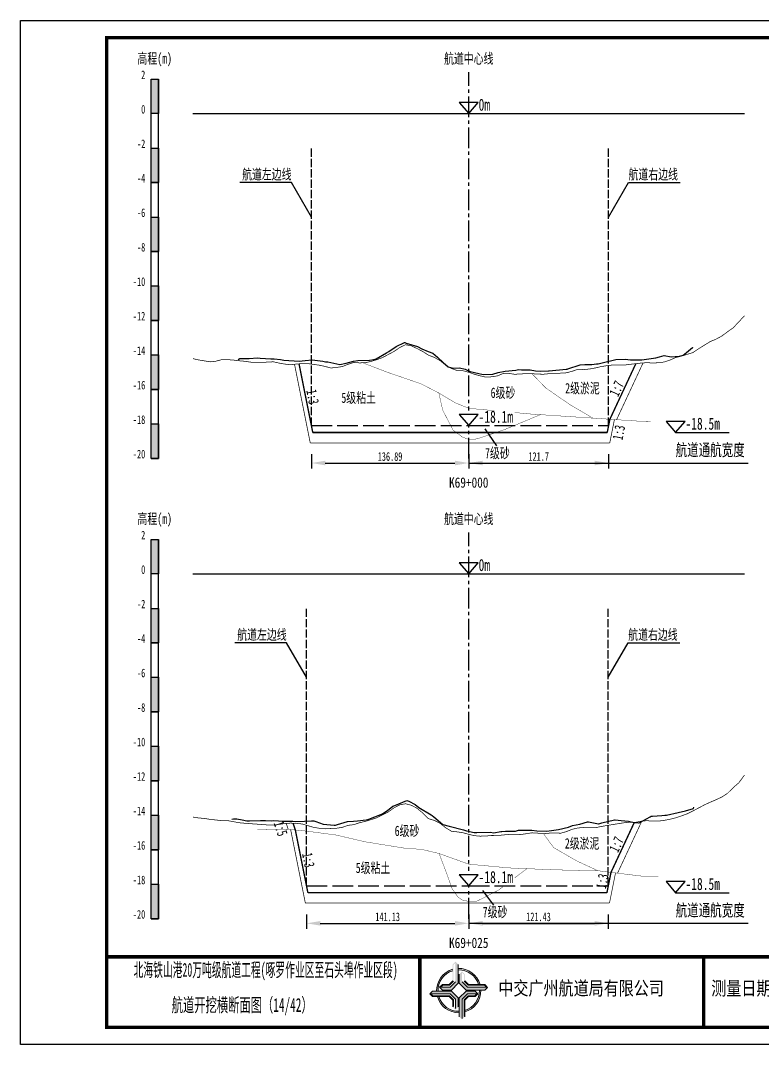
# Model space of a CAD drawing. Header units: millimetres. Extents: x 0 to 1680, y -8762 to 0.
# Drawn here: x 0 to 215.2, y -7425 to -7128 of the extents above; entities that cross this region are included whole.
import ezdxf
from ezdxf.enums import TextEntityAlignment as Align

# ---------------------------------------------------------------- set-up
doc = ezdxf.new("R2010")
doc.units = ezdxf.units.MM
for name, pattern in [('ACAD_ISO02W100', [15, 12, -3]), ('ACAD_ISO05W100', [33, 24, -3, 0, -3, 0, -3]), ('CENTER2', [1.125, 0.75, -0.125, 0.125, -0.125])]:
    doc.linetypes.add(name, pattern=pattern)
for name, color, linetype in [('0-桩号', 1, 'Continuous'), ('0-航道左右边线标注', 8, 'Continuous'), ('1-疏浚底高', 7, 'Continuous'), ('1-通航宽度', 7, 'Continuous'), ('1-通航底高', 7, 'Continuous'), ('202601', 5, 'Continuous'), ('DMX', 20, 'Continuous'), ('L1', 7, 'Continuous'), ('图幅外框线', 145, 'Continuous'), ('地质分层', 6, 'Continuous'), ('坡比', 1, 'Continuous'), ('尺寸标注', 1, 'Continuous'), ('开挖线', 4, 'Continuous'), ('标尺', 7, 'Continuous'), ('超挖线', 3, 'Continuous'), ('辅助框', 7, 'Continuous'), ('通航底面线', 7, 'ACAD_ISO02W100')]:
    doc.layers.add(name, color=color, linetype=linetype)
doc.styles.get("Standard").update_dxf_attribs({"font": 'arial.ttf'})
doc.styles.add('仿宋', font='仿宋_GB2312.ttf', dxfattribs={"width": 0.8})
doc.styles.add('仿宋GB2312', font='仿宋_GB2312.ttf', dxfattribs={"width": 0.7, "height": 2.5})
doc.styles.add('仿宋体', font='仿宋_GB2312.ttf', dxfattribs={"width": 0.8})
doc.dimstyles.new('2000', dxfattribs={"dimtxt": 3, "dimasz": 2.5, "dimexe": 1.25, "dimexo": 0.625, "dimtad": 1, "dimlfac": 2, "dimdsep": 46, "dimtxsty": 'Standard', "dimcen": 2.5, "dimadec": 0, "dimazin": 0, "dimtfac": 1, "dimtmove": 0, "dimatfit": 3, "dimfxl": 0, "dimarcsym": 0})

# ---------------------------------------------------------------- blocks, each defined once
blk = doc.blocks.new('标尺')
at = {"layer": '标尺', "linetype": 'Continuous'}
for points in [[(-2.116669999959413, 100), (0, 100), (0, 90), (-2.116669999959413, 90)], [(-2.116669999959413, 80), (0, 80), (0, 70), (-2.116669999959413, 70)], [(-2.116669999959413, 60), (0, 60), (0, 50), (-2.116669999959413, 50)], [(-2.116669999959413, 40), (0, 40), (0, 30), (-2.116669999959413, 30)], [(-2.116669999959413, 20), (0, 20), (0, 10), (-2.116669999959413, 10)], [(-2.116669999959413, 0), (0, 0), (0, -10), (-2.116669999959413, -10)]]:
    blk.add_hatch(color=256, dxfattribs=at).paths.add_polyline_path(points)
for p, q in [((-2.116669999959413, -10), (-2.116669999959413, 100)), ((0, -10), (0, 100)), ((-2.116669999959413, 80), (0, 80)), ((-2.116669999959413, 70), (0, 70)), ((-2.116669999959413, 60), (0, 60)), ((-2.116669999959413, 50), (0, 50)), ((-2.116669999959413, 40), (0, 40)), ((-2.116669999959413, 30), (0, 30)), ((-2.116669999959413, 20), (0, 20)), ((-2.116669999959413, 10), (0, 10)), ((-2.116669999959413, 0), (0, 0)), ((-2.116669999959413, -10), (0, -10))]:
    blk.add_line(p, q, dxfattribs=at)
at = {"layer": '标尺'}
for points in [[(-2.116669999959413, 100), (0, 100), (0, 90), (-2.116669999959413, 90)], [(-2.116669999959413, 100), (0, 100), (0, 90), (-2.116669999959413, 90)], [(-2.116669999959413, 80), (0, 80), (0, 70), (-2.116669999959413, 70)], [(-2.116669999959413, 80), (0, 80), (0, 70), (-2.116669999959413, 70)], [(-2.116669999959413, 60), (0, 60), (0, 50), (-2.116669999959413, 50)], [(-2.116669999959413, 60), (0, 60), (0, 50), (-2.116669999959413, 50)], [(-2.116669999959413, 40), (0, 40), (0, 30), (-2.116669999959413, 30)], [(-2.116669999959413, 40), (0, 40), (0, 30), (-2.116669999959413, 30)], [(-2.116669999959413, 20), (0, 20), (0, 10), (-2.116669999959413, 10)], [(-2.116669999959413, 20), (0, 20), (0, 10), (-2.116669999959413, 10)], [(-2.116669999959413, 0), (0, 0), (0, -10), (-2.116669999959413, -10)], [(-2.116669999959413, 0), (0, 0), (0, -10), (-2.116669999959413, -10)]]:
    blk.add_lwpolyline(points, close=True, dxfattribs=at)
at = {"layer": '标尺', "style": '仿宋GB2312', "width": 0.7}
blk.add_text('高程(m)', height=3, dxfattribs=at).set_placement((-1.058334999950603, 106.0000000009313), align=Align.MIDDLE_CENTER)
for s, p in [('2', (-3.816669999971054, 100)), ('0', (-3.816669999971054, 90)), ('-2', (-3.816669999971054, 80)), ('-4', (-3.816669999971054, 70)), ('-6', (-3.816669999971054, 60)), ('-8', (-3.816669999971054, 50)), ('-10', (-3.816669999971054, 40)), ('-12', (-3.816669999971054, 30)), ('-14', (-3.816669999971054, 20)), ('-16', (-3.816669999971054, 10)), ('-18', (-3.816669999971054, 0)), ('-20', (-3.816669999971054, -10))]:
    blk.add_text(s, height=2.5, dxfattribs=at).set_placement(p, align=Align.RIGHT)
blk = doc.blocks.new('*D225')
at = {"layer": 'Defpoints', "color": 0, "ltscale": 0.5}
for p in [(84.36974587306051, -7245.5), (130, -7245.5), (130, -7256.353202087606)]:
    blk.add_point(p, dxfattribs=at)
at = {"layer": '尺寸标注', "color": 0, "lineweight": -2, "ltscale": 0.5}
for p, q in [((84.36974587306051, -7253.75), (84.36974587306051, -7257.953202087607)), ((130, -7253.75), (130, -7257.953202087607)), ((88.36974587306051, -7256.353202087606), (126, -7256.353202087606))]:
    blk.add_line(p, q, dxfattribs=at)
at = {"layer": '尺寸标注', "color": 0, "ltscale": 0.5}
for points in [[(88.36974587306051, -7255.686535420939), (88.36974587306051, -7257.019868754273), (84.36974587306051, -7256.353202087606)], [(126, -7255.686535420939), (126, -7257.019868754273), (130, -7256.353202087606)]]:
    blk.add_solid(points, dxfattribs=at)
at = {"layer": '尺寸标注', "color": 0, "ltscale": 0.5, "insert": (107.1848729365303, -7254.478202087606), "char_height": 2.5, "attachment_point": 5, "style": '仿宋GB2312'}
blk.add_mtext('136.89', dxfattribs=at)
blk = doc.blocks.new('*D226')
at = {"layer": 'Defpoints', "color": 0, "ltscale": 0.5}
for p in [(82.95763096929849, -7379), (130, -7379), (130, -7389.85317176515)]:
    blk.add_point(p, dxfattribs=at)
at = {"layer": '尺寸标注', "color": 0, "lineweight": -2, "ltscale": 0.5}
for p, q in [((82.95763096929849, -7387.25), (82.95763096929849, -7391.453171765151)), ((130, -7387.25), (130, -7391.453171765151)), ((86.95763096929849, -7389.85317176515), (126, -7389.85317176515))]:
    blk.add_line(p, q, dxfattribs=at)
at = {"layer": '尺寸标注', "color": 0, "ltscale": 0.5}
for points in [[(86.95763096929849, -7389.186505098483), (86.95763096929849, -7390.519838431817), (82.95763096929849, -7389.85317176515)], [(126, -7389.186505098483), (126, -7390.519838431817), (130, -7389.85317176515)]]:
    blk.add_solid(points, dxfattribs=at)
at = {"layer": '尺寸标注', "color": 0, "ltscale": 0.5, "insert": (106.4788154846492, -7387.97817176515), "char_height": 2.5, "attachment_point": 5, "style": '仿宋GB2312'}
blk.add_mtext('141.13', dxfattribs=at)
blk = doc.blocks.new('*D166')
at = {"layer": 'Defpoints', "color": 0, "ltscale": 0.5}
for p in [(130, -7245.5), (170.567301137626, -7245.5), (170.567301137626, -7256.353146257097)]:
    blk.add_point(p, dxfattribs=at)
at = {"layer": '尺寸标注', "color": 0, "lineweight": -2, "ltscale": 0.5}
for p, q in [((130, -7253.75), (130, -7257.953146257098)), ((170.567301137626, -7253.75), (170.567301137626, -7257.953146257098)), ((134, -7256.353146257097), (166.567301137626, -7256.353146257097))]:
    blk.add_line(p, q, dxfattribs=at)
at = {"layer": '尺寸标注', "color": 0, "ltscale": 0.5}
for points in [[(134, -7255.68647959043), (134, -7257.019812923764), (130, -7256.353146257097)], [(166.567301137626, -7255.68647959043), (166.567301137626, -7257.019812923764), (170.567301137626, -7256.353146257097)]]:
    blk.add_solid(points, dxfattribs=at)
at = {"layer": '尺寸标注', "color": 0, "ltscale": 0.5, "insert": (150.283650568813, -7254.478146257097), "char_height": 2.5, "attachment_point": 5, "style": '仿宋GB2312'}
blk.add_mtext('121.7', dxfattribs=at)
blk = doc.blocks.new('*D167')
at = {"layer": 'Defpoints', "color": 0, "ltscale": 0.5}
for p in [(130, -7379), (170.476135914159, -7379), (170.476135914159, -7389.853116048845)]:
    blk.add_point(p, dxfattribs=at)
at = {"layer": '尺寸标注', "color": 0, "lineweight": -2, "ltscale": 0.5}
for p, q in [((130, -7387.25), (130, -7391.453116048845)), ((170.476135914159, -7387.25), (170.476135914159, -7391.453116048845)), ((134, -7389.853116048845), (166.476135914159, -7389.853116048845))]:
    blk.add_line(p, q, dxfattribs=at)
at = {"layer": '尺寸标注', "color": 0, "ltscale": 0.5}
for points in [[(134, -7389.186449382178), (134, -7390.519782715512), (130, -7389.853116048845)], [(166.476135914159, -7389.186449382178), (166.476135914159, -7390.519782715512), (170.476135914159, -7389.853116048845)]]:
    blk.add_solid(points, dxfattribs=at)
at = {"layer": '尺寸标注', "color": 0, "ltscale": 0.5, "insert": (150.2380679570795, -7387.978116048845), "char_height": 2.5, "attachment_point": 5, "style": '仿宋GB2312'}
blk.add_mtext('121.43', dxfattribs=at)
blk = doc.blocks.new('通航底高')
at = {"layer": '1-通航底高'}
for p, q in [((-2.762494692986365, 3.232132659759372), (5.923793651163578e-06, 6.932765245437622e-06)), ((2.762506540631875, 3.232132659759372), (-2.762494692986365, 3.232132659759372)), ((5.923793651163578e-06, 6.932765245437622e-06), (2.762506540631875, 3.232132659759372))]:
    blk.add_line(p, q, dxfattribs=at)
at = {"layer": '1-通航底高', "style": '仿宋', "width": 0.7}
blk.add_attdef('通航底高', (2.856129719933961, 0.8203305718488991), '', height=3.5, dxfattribs=at)
blk = doc.blocks.new('疏浚底高')
at = {"layer": '1-疏浚底高'}
for p, q in [((-2.762500616780017, 3.232125726994127), (0, 0)), ((2.762500616838224, 3.232125726994127), (-2.762500616780017, 3.232125726994127)), ((0, 0), (2.762500616838224, 3.232125726994127)), ((-5.923793651163578e-06, -6.932765245437622e-06), (15.51466270413067, -6.932765245437622e-06))]:
    blk.add_line(p, q, dxfattribs=at)
at = {"layer": '1-疏浚底高', "style": '仿宋', "width": 0.7}
blk.add_attdef('疏浚底高', (2.856123796140309, 0.8203236390836537), '', height=3.5, dxfattribs=at)

msp = doc.modelspace()

# ---------------------------------------------------------------- hatches: boundary and pattern name
at = {"layer": '辅助框'}
h = msp.add_hatch(color=5, dxfattribs=at)
h.paths.add_polyline_path([(126.9546420980776, -7401.745531914723), (126.1757059255923, -7400.967633330833), (125.3669512655819, -7401.776153838646), (125.3669512655819, -7406.536597661984), (124.2904413504089, -7407.612023077023), (122.3438002462769, -7407.612023077023), (121.5476570150936, -7408.407358599197), (122.3430715353573, -7409.199178399098), (124.9786408987427, -7409.199178399098), (126.9546420980776, -7407.223855132592)])
h.paths.add_polyline_path([(126.1454878347898, -7406.835033672583), (124.5901777487183, -7408.390380010616), (121.8645652029598, -7408.390380010616), (122.4652603720213, -7407.792388775122), (124.4098916037167, -7407.792388775122), (125.546555675366, -7406.624466802608), (125.546555675366, -7401.865021880639), (126.1454878347898, -7401.267331255448)], flags=16)
h = msp.add_hatch(color=5, dxfattribs=at)
edge = h.paths.add_edge_path()
edge.add_ellipse((127.1048981619263, -7409.349361724388), major_axis=(-6.017077195920141, 1.733884546287947e-06), ratio=0.9999999825377229, start_angle=-73.21171767175571, end_angle=1.446762146054482, ccw=False)
edge.add_line((125.3669512655819, -7403.588740435135), (125.3669512655819, -7403.167564622652))
edge.add_ellipse((127.1048981619263, -7409.349361724388), major_axis=(-6.421454345493813, 3.783831980513644e-06), ratio=0.9999999825377264, start_angle=-74.29719975771904, end_angle=1.35689506309039)
edge.add_line((120.6852443899596, -7409.501418438208), (121.089739076295, -7409.501279625189))
edge = h.paths.add_edge_path()
edge.add_ellipse((127.1048981619263, -7409.349361724388), major_axis=(-6.017077195920906, 2.624791690933952e-07), ratio=0.9999999825377339, start_angle=196.7802887631043, end_angle=271.43091869106274, ccw=False)
edge.add_line((132.8657615286196, -7407.612217217457), (133.2869208620573, -7407.612217217457))
edge.add_ellipse((127.1048981619263, -7409.349361724388), major_axis=(-6.42145434549481, 2.055023733972632e-07), ratio=0.9999999825377471, start_angle=195.6953323995753, end_angle=271.3407921785149)
edge.add_line((126.9546420980776, -7402.929665483964), (126.9546420980776, -7403.334160818589))
edge = h.paths.add_edge_path()
edge.add_ellipse((127.1048981619263, -7409.349361724388), major_axis=(-6.421454345494847, 2.398647111377442e-07), ratio=0.9999999825377328, start_angle=105.7065267224622, end_angle=181.3336320078198)
edge.add_line((133.524613072821, -7409.199907793533), (133.1201189896251, -7409.199907793533))
edge.add_ellipse((127.1048981619263, -7409.349361724388), major_axis=(-6.017077195920033, 3.038804149501319e-06), ratio=0.9999999825377467, start_angle=106.79232762585761, end_angle=181.4233031416354, ccw=False)
edge.add_line((128.8432505362118, -7415.109860479367), (128.8432505362118, -7415.531044626963))
edge = h.paths.add_edge_path()
edge.add_ellipse((127.1048981619263, -7409.349361724388), major_axis=(6.017077195919978, 2.129043967020969e-06), ratio=0.9999999825377341, start_angle=196.8039056354283, end_angle=271.4347580706571, ccw=False)
edge.add_line((121.344752034613, -7411.088882915747), (120.9235845100368, -7411.089027449381))
edge.add_ellipse((127.1048981619263, -7409.349361724388), major_axis=(6.421454345494965, 1.010893226884053e-06), ratio=0.9999999825377122, start_angle=195.7186902341801, end_angle=271.3444001294426)
edge.add_line((127.255559682318, -7415.769048223508), (127.255559682318, -7415.364552247775))
h = msp.add_hatch(color=5, dxfattribs=at)
h.paths.add_polyline_path([(129.2303930898989, -7409.199907793533), (134.7087164358581, -7409.199907793533), (135.4866149771298, -7408.420971685421), (134.6780945333923, -7407.612217217457), (129.9176505178893, -7407.612217217457), (128.8422251455868, -7406.53570710994), (128.8422251455868, -7404.589066240799), (128.0468895376707, -7403.792922881616), (127.2550698874081, -7404.588337358963), (127.2550698874081, -7407.223906744015)])
h.paths.add_polyline_path([(128.0638682974363, -7406.835443487179), (128.0638682974363, -7404.109831133377), (128.6618594259704, -7404.7105261531), (128.6618594259704, -7406.655157427323), (129.8297815481509, -7407.791821563255), (134.5892263845886, -7407.791821563255), (135.1869169882322, -7408.390753594411), (129.6192146566893, -7408.390753594411)], flags=16)
h = msp.add_hatch(color=5, dxfattribs=at)
h.paths.add_polyline_path([(124.9782503531063, -7409.49994512273), (119.4999273275817, -7409.50182517649), (118.7222961355532, -7410.281028228294), (119.5310940756286, -7411.089505327714), (124.2915378347719, -7411.087871709836), (125.3673325613523, -7412.164012334835), (125.3680006033266, -7414.110653374684), (126.163609392413, -7414.90652363826), (126.9551560110534, -7414.110837432396), (126.9542515524412, -7411.475268389237)])
h.paths.add_polyline_path([(126.1455864859009, -7411.86400901438), (126.14652185578, -7414.589621367943), (125.5483246237124, -7413.989131426346), (125.5476572866822, -7412.044500322831), (124.3793451315249, -7410.908237114918), (119.619900572815, -7410.909870391381), (119.0220044638003, -7410.311143438351), (124.5897064962769, -7410.309232793819)], flags=16)
h = msp.add_hatch(color=5, dxfattribs=at)
h.paths.add_polyline_path([(129.2315609030212, -7409.499116607201), (127.255559682318, -7411.474439873708), (127.255559682318, -7416.952763262284), (128.0344958761716, -7417.730661675465), (128.8432505362118, -7416.922141167653), (128.8432505362118, -7412.161697344315), (129.919760451355, -7411.086271929276), (131.866401555487, -7411.086271929276), (132.6625447653318, -7410.290936407101), (131.8671302450681, -7409.499116607201)])
h.paths.add_polyline_path([(129.6200240744139, -7410.307915166866), (132.3456365774656, -7410.307915166866), (131.7449414297427, -7410.905906231177), (129.8003101767088, -7410.905906231177), (128.6636461050595, -7412.07382820369), (128.6636461050595, -7416.833273125661), (128.0647139669741, -7417.430963750851), (128.0647139669741, -7411.863261333716)], flags=16)

# ---------------------------------------------------------------- linework, layer by layer
at = {"layer": '0-航道左右边线标注', "linetype": 'ACAD_ISO02W100', "ltscale": 0.2}
for points in [[(84.36974587306031, -7245.5), (84.36974587306031, -7165)], [(170.5673011376257, -7245.5), (170.5673011376257, -7165)], [(82.9576309692984, -7379), (82.9576309692984, -7298.5)], [(170.4761359141594, -7379), (170.4761359141594, -7298.5)]]:
    msp.add_lwpolyline(points, dxfattribs=at)
at = {"layer": '0-航道左右边线标注'}
for points in [[(84.36974587306051, -7185), (78.59624318119333, -7174.999999999984), (63.59624318119333, -7174.99999999994)], [(170.567301137626, -7185), (176.3408038295514, -7175.000000000016), (191.3408038295514, -7175.00000000006)], [(82.95763096929849, -7318.5), (77.18412827743131, -7308.499999999984), (62.18412827743131, -7308.49999999994)], [(170.476135914159, -7318.5), (176.2496386060844, -7308.500000000016), (191.2496386060844, -7308.50000000006)]]:
    msp.add_lwpolyline(points, dxfattribs=at)
at = {"layer": '1-通航宽度'}
for points in [[(130, -7256.35), (211, -7256.35)], [(130, -7389.85), (211, -7389.85)]]:
    msp.add_lwpolyline(points, dxfattribs=at)
at = {"layer": '202601', "color": 1, "linetype": 'Continuous'}
for points in [[(63.11700000019826, -7226.3), (63.64714814834626, -7226.050000190735), (64.72381481501327, -7226.050000190735), (66.31381481501327, -7226.050000190735), (68.74048148167927, -7225.85000038147), (69.47714814834626, -7225.900001525879), (72.58048148167927, -7226.100001335145), (72.74048148167927, -7226.100001335145), (73.54048148167927, -7226.149997711182), (75.40048148167926, -7226.30000114441), (76.36714814834627, -7226.500000953675), (80.83048148167927, -7226.849999427796), (82.58714814834627, -7226.649999618531), (84.59048148167926, -7226.449999809266), (87.71381481501325, -7226.799998283387), (88.47048148167926, -7226.999998092652), (89.17714814834626, -7227.049999237061), (92.61048148167926, -7227.800002098084), (94.47048148167926, -7227.350001335145), (96.53714814834626, -7226.799998283387), (97.81381481501326, -7226.649999618531), (101.2338148150133, -7226.500000953675), (102.4771481483463, -7226.350002288819), (103.1304814816793, -7226.149997711182), (106.1638148150133, -7224.349999427796), (106.8038148150133, -7224.000000953675), (108.9804814816793, -7222.600002288819), (111.3371481483463, -7221.399998664856), (111.4404814816793, -7221.350002288819), (111.8504814816793, -7221.550002098084), (115.1804814816793, -7222.600002288819), (116.4238148150133, -7223.200001716614), (118.2204814816793, -7224.000000953675), (119.5971481483463, -7224.450001716614), (120.9704814816793, -7225.650000572205), (122.5371481483463, -7227.199997901917), (124.0504814816793, -7228.499999046326), (125.6038148150133, -7228.80000114441), (127.2971481483463, -7228.75), (128.9771481483463, -7229.149999618531), (130.3938148150133, -7229.850001335145), (132.9304814816793, -7230.349998474122), (133.7571481483463, -7230.599999427796), (134.2838148150133, -7230.700001716614), (136.9804814816792, -7230.599999427796), (138.5471481483463, -7230.100002288819), (140.5438148150133, -7229.749999046326), (143.6838148150132, -7229.450001716614), (144.3938148150133, -7229.20000076294), (145.3038148150133, -7229.299998283387), (147.8538148150133, -7229.299998283387), (149.4071481483463, -7229.60000038147), (150.9371481483463, -7229.699997901917), (153.1471481483463, -7229.650001525879), (153.3604814816792, -7229.650001525879), (158.2971481483463, -7229.149999618531), (158.5571481483462, -7229.099998474122), (158.7138148150133, -7229.000000953675), (162.3171481483463, -7227.899999618531), (163.7038148150133, -7227.800002098084), (165.6771481483462, -7227.750000953675), (167.0504814816792, -7227.55000114441), (167.5604814816793, -7227.55000114441), (169.1204814816792, -7227.199997901917), (172.6438148150133, -7226.350002288819), (175.3771481483463, -7226.199998855591), (176.9404814816793, -7226.399998664856), (177.5704814816793, -7226.399998664856), (180.2138148150133, -7226.449999809266), (182.8771481483463, -7225.999999046326), (184.2371481483463, -7225.85000038147), (185.3538148150133, -7225.599999427796), (186.7204814816793, -7225.149998664856), (188.7404814816792, -7225.599999427796), (191.0238148150133, -7225.349998474122), (192.1471481483463, -7225.100002288819), (193.1738148150133, -7224.299998283387), (194.8638148150133, -7222.849998474122), (194.9671481483463, -7222.899999618531), (194.9804814816792, -7222.849998474122)], [(61.26000000019827, -7359.649999999068), (61.74955555575428, -7359.550000189804), (62.75288888908727, -7359.550000189804), (64.25955555575428, -7359.850002287887), (65.67955555575428, -7360.149999617599), (66.46288888908728, -7360.149999617599), (69.61622222242028, -7360.050002097152), (70.30622222242027, -7360.050002097152), (71.02622222242027, -7360.050002097152), (72.91288888908727, -7360.09999847319), (73.44288888908727, -7360.000000952743), (76.20288888908728, -7360.200000762008), (77.99955555575428, -7360.250001906417), (79.01622222242028, -7360.250001906417), (79.78622222242028, -7360.299998282455), (82.37622222242028, -7360.250001906417), (84.43288888908728, -7360.149999617599), (85.12288888908728, -7360.149999617599), (85.69622222242029, -7360.349999426864), (87.77288888908727, -7361.100002287887), (91.00955555575428, -7361.399999617599), (91.34955555575428, -7361.34999847319), (91.90622222242028, -7361.199999808334), (94.84955555575428, -7360.299998282455), (96.58622222242028, -7360.200000762008), (97.73622222242028, -7360.09999847319), (100.2695555557543, -7359.800001143478), (100.9828888890873, -7359.600001334214), (104.9728888890873, -7358.049999236129), (105.4195555557543, -7357.799998282455), (106.3995555557543, -7357.14999771025), (107.9528888890873, -7355.89999771025), (108.5262222224203, -7355.699997900985), (110.8595555557543, -7354.749999999069), (112.0628888890873, -7354.24999809172), (112.5862222224203, -7354.449997900985), (114.4828888890873, -7355.400000571273), (115.5462222224203, -7356.250000952743), (119.1195555557543, -7358.39999771025), (119.3828888890873, -7358.550001143478), (119.8928888890873, -7358.950000762008), (122.4895555557543, -7361.149998663925), (124.3662222224203, -7361.650000571273), (128.4828888890873, -7362.750001906417), (129.3328888890873, -7362.99999809172), (131.6128888890873, -7363.499999999069), (132.3095555557543, -7363.550001143478), (136.1928888890873, -7363.449998854659), (137.3262222224203, -7363.600002287887), (139.2828888890873, -7363.249999045394), (139.4762222224203, -7363.199997900985), (139.5995555557543, -7363.199997900985), (140.6862222224203, -7363.150001524948), (143.5562222224203, -7363.100000380538), (144.4662222224203, -7362.849999426864), (146.1428888890873, -7362.849999426864), (148.3295555557543, -7362.799998282455), (149.7028888890873, -7362.99999809172), (152.5462222224203, -7363.100000380538), (153.9628888890873, -7362.950001715682), (156.0762222224203, -7362.649999617599), (158.9462222224203, -7361.949997900985), (160.1362222224203, -7361.450000762008), (162.2628888890873, -7361.050001143478), (164.4395555557543, -7360.450001715682), (164.7562222224203, -7360.400000571273), (167.6328888890873, -7360.949998854659), (167.6862222224203, -7360.949998854659), (168.6462222224203, -7360.699997900985), (172.2562222224203, -7359.850002287887), (172.4628888890873, -7359.800001143478), (174.2095555557543, -7360.050002097152), (176.3262222224203, -7360.250001906417), (178.0195555557543, -7360.600000380538), (179.2095555557543, -7360.699997900985), (179.4262222224203, -7360.749999045394), (182.6528888890873, -7358.950000762008), (182.9528888890873, -7358.800002097152), (183.2695555557543, -7358.750000952743), (185.9595555557543, -7358.600002287887), (186.8895555557543, -7358.499999999069), (187.3295555557543, -7358.449998854659), (190.6995555557543, -7357.700000762008), (192.8195555557543, -7357.249999999069), (195.1462222224203, -7356.549998282455), (195.2695555557543, -7356.199999808334)]]:
    msp.add_lwpolyline(points, dxfattribs=at)
at = {"layer": 'DMX', "color": 7, "linetype": 'Continuous', "const_width": 0.2}
for points in [[(50, -7226.069999999832), (50, -7226.069999999832), (51.66666666668607, -7226.455000000075), (53.33333333331393, -7226.720000000205), (55, -7227), (56.66666666668607, -7226.814999999944), (58.33333333331393, -7226.379999999888), (60, -7226.35999999987), (61.66666666668607, -7226.48499999987), (63.33333333331393, -7226.689999999944), (65, -7226.839999999851), (66.66666666668607, -7227.080000000075), (68.33333333331393, -7227.259999999776), (70, -7227.26500000013), (71.66666666668607, -7227.040000000037), (73.33333333331393, -7226.990000000224), (75, -7227.365000000224), (76.66666666668607, -7227.654999999795), (78.33333333331393, -7227.839999999851), (80, -7227.645000000019), (81.66666666668607, -7227.51500000013), (83.33333333331393, -7227.51500000013), (85, -7227.754999999888), (86.66666666668607, -7227.975000000093), (88.33333333331393, -7228.334999999963), (90, -7228.785000000149), (91.66666666668607, -7228.629999999888), (93.33333333331393, -7228.370000000112), (95, -7227.720000000205), (96.66666666668607, -7227.174999999814), (98.33333333331393, -7227.305000000168), (100, -7227.254999999888), (101.6666666666861, -7226.879999999888), (103.3333333333139, -7226.370000000112), (105, -7225.759999999776), (106.6666666666861, -7224.875), (108.3333333333139, -7223.990000000224), (110, -7222.854999999981), (111.6666666666861, -7222.040000000037), (113.3333333333139, -7222.354999999981), (115, -7223.134999999776), (116.6666666666861, -7223.995000000112), (118.3333333333139, -7225.069999999832), (120, -7225.700000000186), (121.6666666666861, -7226.64000000013), (123.3333333333139, -7228.009999999776), (125, -7228.930000000168), (126.6666666666861, -7229.540000000037), (128.3333333333139, -7229.584999999963), (130, -7230.01500000013), (131.6666666666861, -7230.615000000224), (133.3333333333139, -7231.069999999832), (135, -7231.444999999832), (136.6666666666861, -7231.334999999963), (138.3333333333139, -7231.075000000186), (140, -7230.379999999888), (141.6666666666861, -7230.365000000224), (143.3333333333139, -7230.615000000224), (145, -7230.51500000013), (146.6666666666861, -7230.424999999814), (148.3333333333139, -7230.439999999944), (150, -7230.555000000168), (151.6666666666861, -7230.600000000093), (153.3333333333139, -7230.430000000168), (155, -7230.430000000168), (156.6666666666861, -7230.279999999795), (158.3333333333139, -7230.180000000168), (160, -7229.73499999987), (161.6666666666861, -7229.169999999925), (163.3333333333139, -7229.240000000224), (165, -7229.084999999963), (166.6666666666861, -7228.790000000037), (168.3333333333139, -7228.39000000013), (170, -7228.125), (171.6666666666861, -7227.924999999814), (173.3333333333139, -7227.915000000037), (175, -7227.950000000186), (176.6666666666861, -7227.745000000112), (178.3333333333139, -7227.544999999925), (180, -7227.354999999981), (181.6666666666861, -7227.25), (183.3333333333139, -7227.330000000075), (185, -7227.270000000019), (186.6666666666861, -7227.055000000168), (188.3333333333139, -7226.504999999888), (190, -7225.76500000013), (191.6666666666861, -7225.350000000093), (193.3333333333139, -7224.830000000075), (195, -7224.330000000075), (196.6666666666861, -7223.209999999963), (198.3333333333139, -7222.174999999814), (200, -7221.145000000019), (201.6666666666861, -7220.459999999963), (203.3333333333139, -7219.555000000168), (205, -7218.325000000186), (206.6666666666861, -7217.154999999795), (208.3333333333139, -7215.395000000019), (210, -7213.600000000093)], [(49.99999999999974, -7359.035000000149), (50, -7359.035000000149), (51.66666666668607, -7359.294999999925), (53.33333333331393, -7359.424999999814), (55, -7359.700000000186), (56.66666666668607, -7359.879999999888), (58.33333333331393, -7360.049999999814), (60, -7360.055000000168), (61.66666666668607, -7360.339999999851), (63.33333333331393, -7360.674999999814), (65, -7360.819999999832), (66.66666666668607, -7360.950000000186), (68.33333333331393, -7361.069999999832), (70, -7361.189999999944), (71.66666666668607, -7361.319999999832), (73.33333333331393, -7361.365000000224), (75, -7361.149999999907), (76.66666666668607, -7360.910000000149), (78.33333333331393, -7360.785000000149), (80, -7360.870000000112), (81.66666666668607, -7361.024999999907), (83.33333333331393, -7361.524999999907), (85, -7362.009999999776), (86.66666666668607, -7362.279999999795), (88.33333333331393, -7362.444999999832), (90, -7362.339999999851), (91.66666666668607, -7362.270000000019), (93.33333333331393, -7362.009999999776), (95, -7361.430000000168), (96.66666666668607, -7361.23499999987), (98.33333333331393, -7360.669999999925), (100, -7360.290000000037), (101.6666666666861, -7359.770000000019), (103.3333333333139, -7359.23499999987), (105, -7358.375), (106.6666666666861, -7357.535000000149), (108.3333333333139, -7356.350000000093), (110, -7355.479999999981), (111.6666666666861, -7355.169999999925), (113.3333333333139, -7355.604999999981), (115, -7356.470000000205), (116.6666666666861, -7357.865000000224), (118.3333333333139, -7359.509999999776), (120, -7359.990000000224), (121.6666666666861, -7360.850000000093), (123.3333333333139, -7362.14000000013), (125, -7363.160000000149), (126.6666666666861, -7363.330000000075), (128.3333333333139, -7363.575000000186), (130, -7364.040000000037), (131.6666666666861, -7364.424999999814), (133.3333333333139, -7364.580000000075), (135, -7364.520000000019), (136.6666666666861, -7364.375), (138.3333333333139, -7364.395000000019), (140, -7364.220000000205), (141.6666666666861, -7364.069999999832), (143.3333333333139, -7364.004999999888), (145, -7364.104999999981), (146.6666666666861, -7363.865000000224), (148.3333333333139, -7363.595000000205), (150, -7363.694999999832), (151.6666666666861, -7363.845000000205), (153.3333333333139, -7363.700000000186), (155, -7363.654999999795), (156.6666666666861, -7363.714999999851), (158.3333333333139, -7363.254999999888), (160, -7362.575000000186), (161.6666666666861, -7362.194999999832), (163.3333333333139, -7362.060000000056), (165, -7362.084999999963), (166.6666666666861, -7362.145000000019), (168.3333333333139, -7361.779999999795), (170, -7361.495000000112), (171.6666666666861, -7361.220000000205), (173.3333333333139, -7360.959999999963), (175, -7360.694999999832), (176.6666666666861, -7360.504999999888), (178.3333333333139, -7360.569999999832), (180, -7360.229999999981), (181.6666666666861, -7360.080000000075), (183.3333333333139, -7360.205000000075), (185, -7360.200000000186), (186.6666666666861, -7359.995000000112), (188.3333333333139, -7359.669999999925), (190, -7359.26500000013), (191.6666666666861, -7358.700000000186), (193.3333333333139, -7358.095000000205), (195, -7357.26500000013), (196.6666666666861, -7356.39000000013), (198.3333333333139, -7355.509999999776), (200, -7354.745000000112), (201.6666666666861, -7354.024999999907), (203.3333333333139, -7353.25), (205, -7352.189999999944), (206.6666666666861, -7350.540000000037), (208.3333333333139, -7349.080000000075), (210, -7346.830000000075)]]:
    msp.add_lwpolyline(points, dxfattribs=at)
at = {"layer": 'L1', "linetype": 'CENTER2', "ltscale": 8}
for p, q in [((129.9999999999993, -7255), (129.9999999999993, -7143)), ((129.9999999999993, -7388.499999999069), (129.9999999999993, -7276.499999999069))]:
    msp.add_line(p, q, dxfattribs=at)
at = {"layer": 'L1'}
for p, q in [((127.2374993832193, -7151.767874272773), (129.9999999999993, -7154.999999999767)), ((132.7625006168375, -7151.767874272773), (127.2374993832193, -7151.767874272773)), ((129.9999999999993, -7154.999999999767), (132.7625006168375, -7151.767874272773)), ((49.99999999999929, -7154.999999999767), (209.9999999999993, -7155.000000000233)), ((127.2374993832193, -7285.267874271842), (129.9999999999993, -7288.499999998836)), ((132.7625006168375, -7285.267874271842), (127.2374993832193, -7285.267874271842)), ((129.9999999999993, -7288.499999998836), (132.7625006168375, -7285.267874271842)), ((49.99999999999929, -7288.499999998836), (209.9999999999993, -7288.499999999302))]:
    msp.add_line(p, q, dxfattribs=at)
at = {"layer": '地质分层', "linetype": 'ACAD_ISO05W100', "ltscale": 0.2, "const_width": 0.1, "flags": 128}
for points in [[(99.23440925730392, -7227.277967722155), (106.5067619001493, -7230.066016532481), (116.2230182979838, -7233.398949690163), (121.3265602150932, -7236.042885061353), (126.0981120439246, -7238.886760059744), (130, -7240.47848548973), (147.8056010538712, -7242.124887600541), (167.6518812159193, -7243.435737534892)], [(148.3333333333139, -7230.439999999944), (152.3314077248797, -7234.576265607029), (159.3761022714898, -7239.433456917293), (166.0163751813234, -7243.327712103259), (179.8418857959914, -7244.240889259614), (182.7682277507087, -7244.268682001061)], [(121.3265602150932, -7236.042885061353), (122.4597184462473, -7241.028865534812), (125.4496178757399, -7246.808607792482), (128.2210771646351, -7248.858721008524), (130, -7249.486017863732), (132.3919186061248, -7249.365992611274), (140.5288138575852, -7246.598339770921), (150.7818837959203, -7242.321471544914)], [(68.65518122166395, -7362.73074572254), (77.72611880599288, -7362.58211388113), (83.21558186877519, -7363.143396715634), (91.52995973452926, -7364.244675481692), (100.0286464691162, -7366.218566538766), (111.9677654244006, -7368.145147291012), (116.2230182979838, -7368.368399618659), (121.4084752677009, -7369.606510045007), (130, -7372.693978354335), (141.7302346331999, -7373.782958634198), (155.1028670137748, -7374.342797243036), (167.4515612330288, -7374.592490519397)], [(151.6666666666861, -7363.845000000205), (154.6250292053446, -7367.890197314322), (161.3491704401094, -7371.763661544304), (167.4515612330288, -7374.592490519397), (179.8418857959914, -7376.124333651271), (184.9899041235404, -7376.210750395201)], [(121.4084752677009, -7369.606510045007), (123.722575510852, -7375.725309488364), (125.1629151906818, -7379.772968913428), (126.7807374848053, -7382.141112512909), (127.9889845149592, -7383.050521708094), (130, -7383.5), (132.1871309736744, -7383.486346523743), (134.0370459184051, -7382.603702161461), (138.6720726592466, -7380.196133308113), (146.8721756352461, -7373.998223438859)]]:
    msp.add_lwpolyline(points, dxfattribs=at)
at = {"layer": '地质分层'}
for points in [[(134.7134675098205, -7246.475395269781), (138.0764699888605, -7251.330270570203)], [(133.961513158567, -7380.295099870662), (137.2115185623843, -7384.625939678221)]]:
    msp.add_lwpolyline(points, dxfattribs=at)
at = {"layer": '开挖线', "linetype": 'Continuous', "const_width": 0.4, "flags": 128}
for points in [[(84.76980678560665, -7247.500000002938), (80.78653681078542, -7227.58365012883)], [(170.9361340758356, -7243.652662954078), (178.4597698785932, -7227.530586233768)], [(170.1666666660636, -7247.500000002938), (170.9361340758356, -7243.652662954078)], [(84.76980678560665, -7247.500000002938), (170.1666666660636, -7247.500000002938)], [(79.71353787894186, -7362.785322136264), (79.05910189919801, -7360.822014196992)], [(83.35647345227642, -7381.000000002938), (79.71353787894186, -7362.785322136264)], [(171.2639029218566, -7375.063818724136), (178.033148359666, -7360.55829278587)], [(170.0766666660962, -7381.000000002938), (171.2639029218566, -7375.063818724136)], [(83.35647345227642, -7381.000000002938), (170.0766666660962, -7381.000000002938)]]:
    msp.add_lwpolyline(points, dxfattribs=at)
at = {"layer": '超挖线', "linetype": 'ACAD_ISO02W100', "ltscale": 0.5, "const_width": 0.2, "flags": 128}
for points in [[(84.03647348556422, -7250.500000002938), (79.47769541232165, -7227.706109636723)], [(172.87633060856, -7243.780813241029), (180.5581188141374, -7227.319838514697)], [(170.8999999661061, -7250.500000002938), (172.2520836406225, -7243.739581630355)], [(84.03647348556422, -7250.500000002938), (170.8999999661061, -7250.500000002938)], [(77.64622630587728, -7362.583422959634), (77.07813201890967, -7360.879140098731)], [(82.62314015223399, -7384.000000002938), (78.35236941599258, -7362.646146321729)], [(173.1548071486577, -7375.297595380924), (180.1945215654677, -7360.212493059101)], [(170.8099999661387, -7384.000000002938), (172.5650631603355, -7375.224684031953)], [(82.62314015223399, -7384.000000002938), (170.8099999661387, -7384.000000002938)]]:
    msp.add_lwpolyline(points, dxfattribs=at)
at = {"layer": '辅助框', "color": 5, "linetype": 'Continuous', "lineweight": 0}
for p, q in [((126.9546420980776, -7407.223855132592), (126.9546420980776, -7401.745531914723)), ((125.3669512655819, -7406.536597661984), (124.2904413504089, -7407.612023077023)), ((125.546555675366, -7406.624466802608), (124.4098916037167, -7407.792388775122)), ((124.5901777487183, -7408.390380010616), (126.1454878347898, -7406.835033672583)), ((127.2550698874081, -7404.588337358963), (127.2550698874081, -7407.223906744015)), ((128.0638682974363, -7406.835443487179), (129.6192146566893, -7408.390753594411)), ((129.8297815481509, -7407.791821563255), (128.6618594259704, -7406.655157427323)), ((129.9176505178893, -7407.612217217457), (128.8422251455868, -7406.53570710994)), ((119.4999273275817, -7409.50182517649), (118.7222961355532, -7410.281028228294)), ((124.9782503531063, -7409.49994512273), (119.4999273275817, -7409.50182517649)), ((122.3438002462769, -7407.612023077023), (121.5476570150936, -7408.407358599197)), ((121.5476570150936, -7408.407358599197), (122.3430715353573, -7409.199178399098)), ((122.4652603720213, -7407.792388775122), (121.8645652029598, -7408.390380010616)), ((121.8645652029598, -7408.390380010616), (124.5901777487183, -7408.390380010616)), ((122.3430715353573, -7409.199178399098), (124.9786408987427, -7409.199178399098)), ((124.2904413504089, -7407.612023077023), (122.3438002462769, -7407.612023077023)), ((124.4098916037167, -7407.792388775122), (122.4652603720213, -7407.792388775122)), ((126.9542515524412, -7411.475268389237), (124.9782503531063, -7409.49994512273)), ((124.9786408987427, -7409.199178399098), (126.9546420980776, -7407.223855132592)), ((127.2550698874081, -7407.223906744015), (129.2303930898989, -7409.199907793533)), ((129.2315609030212, -7409.499116607201), (127.255559682318, -7411.474439873708)), ((129.2303930898989, -7409.199907793533), (134.7087164358581, -7409.199907793533)), ((131.8671302450681, -7409.499116607201), (129.2315609030212, -7409.499116607201)), ((129.6192146566893, -7408.390753594411), (135.1869169882322, -7408.390753594411)), ((134.5892263845886, -7407.791821563255), (129.8297815481509, -7407.791821563255)), ((134.6780945333923, -7407.612217217457), (129.9176505178893, -7407.612217217457)), ((132.6625447653318, -7410.290936407101), (131.8671302450681, -7409.499116607201)), ((135.1869169882322, -7408.390753594411), (134.5892263845886, -7407.791821563255)), ((135.4866149771298, -7408.420971685421), (134.6780945333923, -7407.612217217457)), ((134.7087164358581, -7409.199907793533), (135.4866149771298, -7408.420971685421)), ((118.7222961355532, -7410.281028228294), (119.5310940756286, -7411.089505327714)), ((124.5897064962769, -7410.309232793819), (119.0220044638003, -7410.311143438351)), ((119.0220044638003, -7410.311143438351), (119.619900572815, -7410.909870391381)), ((119.5310940756286, -7411.089505327714), (124.2915378347719, -7411.087871709836)), ((119.619900572815, -7410.909870391381), (124.3793451315249, -7410.908237114918)), ((124.2915378347719, -7411.087871709836), (125.3673325613523, -7412.164012334835)), ((124.3793451315249, -7410.908237114918), (125.5476572866822, -7412.044500322831)), ((126.1455864859009, -7411.86400901438), (124.5897064962769, -7410.309232793819)), ((125.3673325613523, -7412.164012334835), (125.3680006033266, -7414.110653374684)), ((125.5476572866822, -7412.044500322831), (125.5483246237124, -7413.989131426346)), ((126.14652185578, -7414.589621367943), (126.1455864859009, -7411.86400901438)), ((126.9551560110534, -7414.110837432396), (126.9542515524412, -7411.475268389237)), ((127.255559682318, -7411.474439873708), (127.255559682318, -7416.952763262284)), ((129.6200240744139, -7410.307915166866), (128.0647139669741, -7411.863261333716)), ((128.0647139669741, -7411.863261333716), (128.0647139669741, -7417.430963750851)), ((128.6636461050595, -7412.07382820369), (129.8003101767088, -7410.905906231177)), ((128.6636461050595, -7416.833273125661), (128.6636461050595, -7412.07382820369)), ((128.8432505362118, -7412.161697344315), (129.919760451355, -7411.086271929276)), ((128.8432505362118, -7416.922141167653), (128.8432505362118, -7412.161697344315)), ((132.3456365774656, -7410.307915166866), (129.6200240744139, -7410.307915166866)), ((129.8003101767088, -7410.905906231177), (131.7449414297427, -7410.905906231177)), ((129.919760451355, -7411.086271929276), (131.866401555487, -7411.086271929276)), ((131.7449414297427, -7410.905906231177), (132.3456365774656, -7410.307915166866)), ((131.866401555487, -7411.086271929276), (132.6625447653318, -7410.290936407101))]:
    msp.add_line(p, q, dxfattribs=at)
at = {"layer": '辅助框', "color": 24, "const_width": 1}
for points in [[(24.9999999978042, -7399.581966023392), (414.9999999978042, -7399.581966023392)], [(115.8011873317388, -7399.581966023392), (115.8011873317388, -7420)], [(198.159017426022, -7399.581966023392), (198.159017426022, -7420)]]:
    msp.add_lwpolyline(points, dxfattribs=at)
at = {"layer": '辅助框', "color": 5, "linetype": 'Continuous', "lineweight": 0}
for major_axis, ratio, start_param, end_param in [((-6.421454345493874, 3.783831980513667e-06), 0.9999999825377256, -1.296730760784131, 0.02368228645498349), ((-6.017077195920137, 1.733884546287946e-06), 0.9999999825377225, -1.277785524412653, 0.02525076294187012), ((-6.421454345494849, 2.055023733972644e-07), 0.9999999825377464, 3.415527881157325, 4.735790218484762), ((-6.017077195920323, 2.624791690933738e-07), 0.9999999825377344, 3.434463941941369, 4.737363222872061), ((-6.421454345494839, 2.398647111377438e-07), 0.9999999825377329, 1.844926932154336, 3.164868923136232), ((-6.017077195919474, 3.038804149501042e-06), 0.9999999825377472, 1.863877732939714, 3.166433979665309), ((6.421454345494936, 1.01089322688405e-06), 0.9999999825377134, 3.415935552277314, 4.735853189107702), ((6.017077195919973, 2.129043967020968e-06), 0.9999999825377346, 3.434876134122447, 4.737430232687218)]:
    msp.add_ellipse((127.1048981619263, -7409.349361724388), major_axis=major_axis, ratio=ratio, start_param=start_param, end_param=end_param, dxfattribs=at)

# ---------------------------------------------------------------- block references
at = {"layer": '1-疏浚底高'}
for p in [(190, -7247.5), (190, -7381)]:
    msp.add_blockref('疏浚底高', p, dxfattribs=at).add_auto_attribs({'疏浚底高': '-18.5m'})
at = {"layer": '标尺'}
for p in [(39.99999999999929, -7245), (39.99999999999929, -7378.499999999069)]:
    msp.add_blockref('标尺', p, dxfattribs=at)

# ---------------------------------------------------------------- texts
at = {"layer": '0-航道左右边线标注', "style": '仿宋', "width": 0.7}
for p in [(78.59624318119333, -7174.999999999984), (77.18412827743131, -7308.499999999984)]:
    msp.add_text('航道左边线', height=3, dxfattribs=at).set_placement(p, align=Align.BOTTOM_RIGHT)
for p in [(176.3408038295514, -7175.000000000016), (176.2496386060844, -7308.500000000016)]:
    msp.add_text('航道右边线', height=3, dxfattribs=at).set_placement(p, align=Align.BOTTOM_LEFT)
at = {"layer": '1-通航宽度', "style": '仿宋', "width": 0.7}
for p in [(190, -7255.35), (190, -7388.85)]:
    msp.add_text('航道通航宽度', height=3.5, dxfattribs=at).set_placement(p, align=Align.BOTTOM_LEFT)
at = {"layer": 'L1', "style": '仿宋', "width": 0.7}
for p in [(129.9999999999993, -7139.02892156085), (129.9999999999993, -7272.528921559919)]:
    msp.add_text('航道中心线', height=3, dxfattribs=at).set_placement(p, align=Align.MIDDLE_CENTER)
for p in [(132.8561237953247, -7154.179669429315), (132.8561237953247, -7287.679669428384)]:
    msp.add_text('0m ', height=3.5, dxfattribs=at).set_placement(p)
at = {"layer": '地质分层', "linetype": 'Continuous', "style": '仿宋GB2312', "width": 0.7}
for s, p in [('6级砂', (139.9244203016443, -7235.965634284381)), ('2级淤泥', (162.9728297056846, -7234.632748546516)), ('5级粘土', (98.06756560045885, -7237.41345766341)), ('7级砂', (138.3043957086794, -7253.48179902614)), ('6级砂', (112.1049482268446, -7363.017617422965)), ('2级淤泥', (162.873467450938, -7366.655185176561)), ('5级粘土', (102.2388924660028, -7373.762112787112)), ('7级砂', (137.6324324324324, -7386.566907894126))]:
    msp.add_text(s, height=3, dxfattribs=at).set_placement(p, align=Align.MIDDLE_CENTER)
at = {"layer": '坡比', "style": '仿宋体', "width": 0.7}
for s, rotation, p in [('1:7', 65, (172.8855756077264, -7234.745875283612)), ('1:3', 281, (84.73933710620801, -7237.149612578758)), ('1:3', 79, (173.5371965489713, -7247.512056115797)), ('1:5', 288, (75.46481512305836, -7362.363744731514)), ('1:7', 65, (172.8361569807609, -7366.965289924361)), ('1:3', 281, (83.49616467031352, -7371.500417065937)), ('1:3', 79, (168.7091168368197, -7377.639710122135))]:
    msp.add_text(s, height=3, rotation=rotation, dxfattribs=at).set_placement(p, align=Align.MIDDLE)
at = {"layer": '辅助框', "color": 7, "style": '仿宋GB2312'}
for s, width, p in [('北海铁山港20万吨级航道工程(啄罗作业区至石头埠作业区段)', 0.52, (71.09226409782636, -7403.34125590487)), ('         航道开挖横断面图（14/42）', 0.6, (56.9466304078542, -7413.528455383558))]:
    msp.add_text(s, height=4, dxfattribs=dict(at, width=width)).set_placement(p, align=Align.MIDDLE_CENTER)
at = {"layer": '辅助框', "lineweight": 0, "char_height": 4, "width": 115.8863471220259, "attachment_point": 1}
for s, insert in [('{\\fKaiTi|b0|i0|c134|p49;\\W0.8;中交广州航道局有限公司}', (138.5828873331767, -7406.682042507085)), ('{\\fKaiTi|b0|i0|c134|p49;\\W0.8;测量日期：2026年1月21日}', (200.3284275241698, -7406.682042507085))]:
    msp.add_mtext(s, dxfattribs=dict(at, insert=insert))

# ---------------------------------------------------------------- wipeouts: each hides what was drawn before it
for points in [[(124.1678378378374, -7263.605927027027), (124.1678378378374, -7260.4518729729725), (135.76729729729684, -7260.4518729729725), (135.76729729729684, -7263.605927027027)], [(124.1678378378374, -7397.105927026096), (124.1678378378374, -7393.951872972041), (135.76729729729684, -7393.951872972041), (135.76729729729684, -7397.105927026096)]]:
    msp.add_wipeout(points).dxf.layer = '0-桩号'

# ---------------------------------------------------------------- next in the draw order: texts
at = {"layer": '0-桩号', "style": '仿宋', "width": 0.8}
for s, p in [('K69+000', (130, -7262.0289)), ('K69+025', (130, -7395.5289))]:
    msp.add_text(s, height=3, dxfattribs=at).set_placement(p, align=Align.MIDDLE)

# ---------------------------------------------------------------- next in the draw order: wipeouts: each hides what was drawn before it
for points in [[(143.3219377496348, -7245.5), (127.13043391627389, -7245.5), (127.13043391627389, -7241.151009710298), (143.3219377496348, -7241.151009710298)], [(143.3219377496348, -7379), (127.13043391627389, -7379), (127.13043391627389, -7374.651009710298), (143.3219377496348, -7374.651009710298)]]:
    msp.add_wipeout(points).dxf.layer = '1-通航底高'

# ---------------------------------------------------------------- next in the draw order: linework, layer by layer
at = {"layer": '图幅外框线'}
msp.add_lwpolyline([(-2.195804427174153e-09, -7128), (419.9999999978042, -7128), (419.9999999978042, -7425), (-2.195804427174153e-09, -7425)], close=True, dxfattribs=at)
at = {"layer": '辅助框', "color": 24, "const_width": 1}
msp.add_lwpolyline([(414.9999999978042, -7420), (414.9999999978042, -7133), (24.9999999978042, -7133), (24.9999999978042, -7420)], close=True, dxfattribs=at)
at = {"layer": '通航底面线', "ltscale": 0.5}
for points in [[(84.36999999999534, -7245.5), (130, -7245.5), (170.5666666666511, -7245.5)], [(82.95666666666511, -7379), (130, -7379), (170.4766666666837, -7379)]]:
    msp.add_lwpolyline(points, dxfattribs=at)

# ---------------------------------------------------------------- next in the draw order: block references
at = {"layer": '1-通航底高'}
for p in [(130, -7245.5), (130, -7379)]:
    msp.add_blockref('通航底高', p, dxfattribs=at).add_auto_attribs({'通航底高': '-18.1m'})

# ---------------------------------------------------------------- next in the draw order: dimensions: what is measured, and where the dimension line sits
at = {"layer": '尺寸标注', "ltscale": 0.5}
for p1, p2, distance, picture, middle in [((84.36974587306051, -7245.5), (130, -7245.5), -10.853202087606405, '*D225', (107.1848729365303, -7254.478202087606)), ((130, -7245.5), (170.567301137626, -7245.5), -10.85314625709725, '*D166', (150.283650568813, -7254.478146257097)), ((82.95763096929849, -7379), (130, -7379), -10.853171765150364, '*D226', (106.4788154846492, -7387.97817176515)), ((130, -7379), (170.476135914159, -7379), -10.85311604884464, '*D167', (150.2380679570795, -7387.978116048845))]:
    dim = msp.add_aligned_dim(p1=p1, p2=p2, distance=distance, dimstyle='2000', override={"dimtxt": 3.5, "dimasz": 4, "dimexe": 1.6, "dimexo": 8.25, "dimlfac": 3, "dimtxsty": '仿宋GB2312'}, dxfattribs=at)
    dim.commit()
    dim.dimension.update_dxf_attribs({"geometry": picture, "text_midpoint": middle})

doc.saveas('drawing.dxf')
